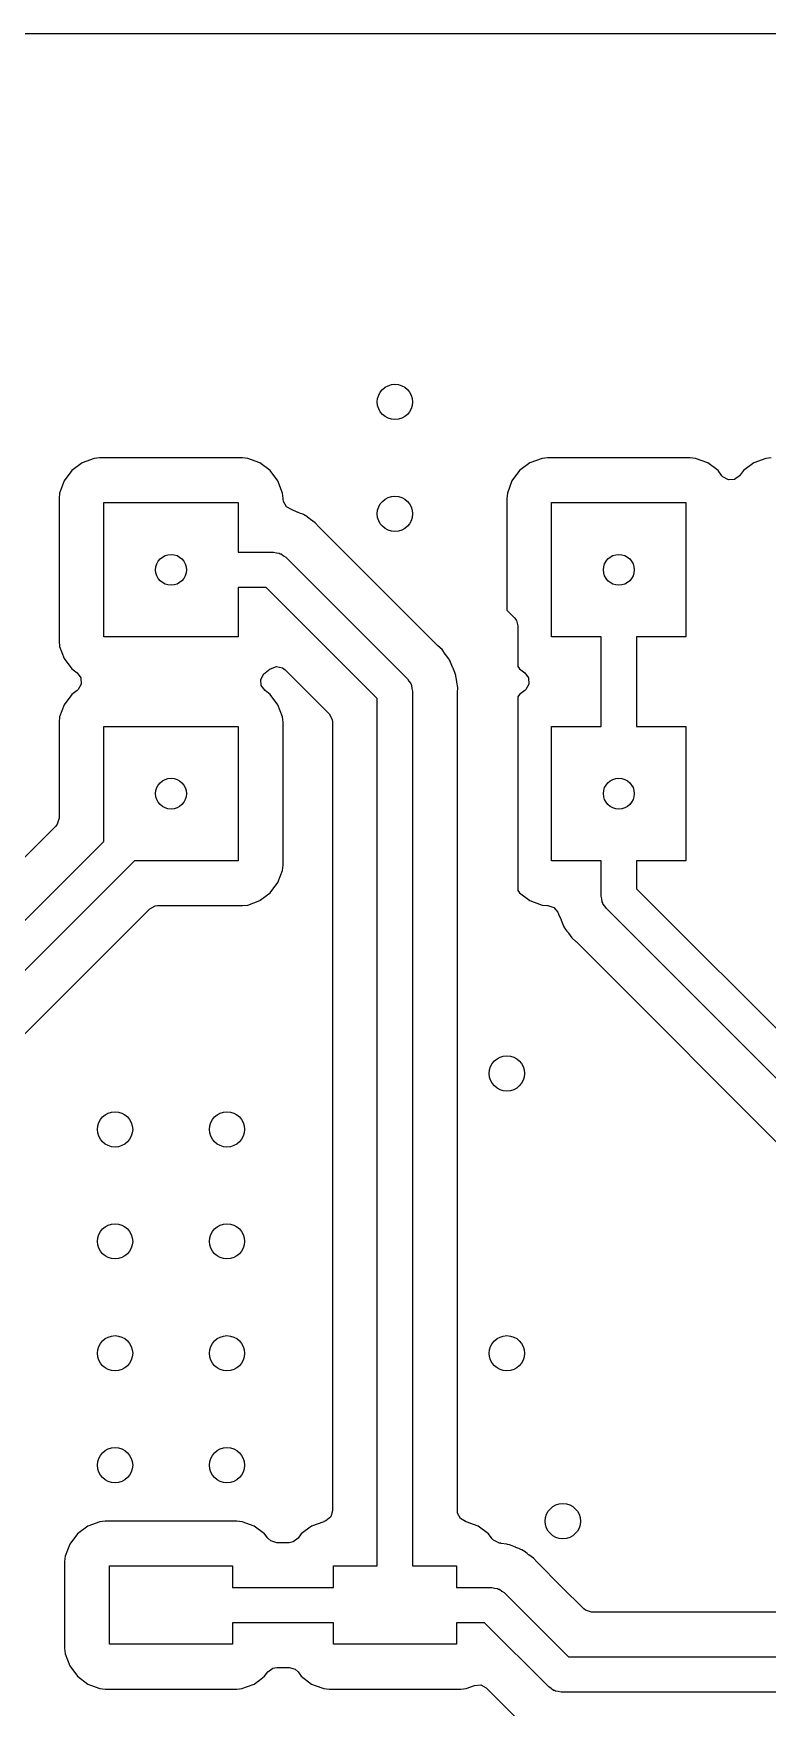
# Model space of a CAD drawing. Extents: x 0.01 to 3.19, y 0.01 to 3.99.
# Drawn here: x 1.514 to 1.841, y 3.242 to 3.99 of the extents above; entities that cross this region are included whole.
import ezdxf

# ---------------------------------------------------------------- set-up
doc = ezdxf.new("R2010")
doc.units = 0
doc.header["$MEASUREMENT"] = 0
doc.layers.add('BLACK', color=7, linetype='CONTINUOUS')

msp = doc.modelspace()

# ---------------------------------------------------------------- linework, layer by layer
at = {"layer": 'BLACK', "linetype": 'CONTINUOUS'}
for p, q in [((0.015374, 3.98959), (3.18463, 3.98959)), ((1.5407, 3.79976), (1.53531, 3.79775)), ((1.54308, 3.80002), (1.5407, 3.79976)), ((1.5407, 3.79976), (1.5407, 3.79976)), ((1.54309, 3.80002), (1.54308, 3.80002)), ((1.60691, 3.80002), (1.54309, 3.80002)), ((1.60692, 3.80002), (1.60691, 3.80002)), ((1.6093, 3.79976), (1.60692, 3.80002)), ((1.61469, 3.79775), (1.6093, 3.79976)), ((1.6093, 3.79976), (1.6093, 3.79976)), ((1.7407, 3.79976), (1.73531, 3.79775)), ((1.74308, 3.80002), (1.7407, 3.79976)), ((1.7407, 3.79976), (1.7407, 3.79976)), ((1.74309, 3.80002), (1.74308, 3.80002)), ((1.80691, 3.80002), (1.74309, 3.80002)), ((1.80692, 3.80002), (1.80691, 3.80002)), ((1.8093, 3.79976), (1.80692, 3.80002)), ((1.81469, 3.79775), (1.8093, 3.79976)), ((1.8093, 3.79976), (1.8093, 3.79976)), ((1.8407, 3.79976), (1.83531, 3.79775)), ((1.84308, 3.80002), (1.8407, 3.79976)), ((1.8407, 3.79976), (1.8407, 3.79976)), ((1.5307, 3.7943), (1.52725, 3.78969)), ((1.53531, 3.79775), (1.5307, 3.7943)), ((1.53531, 3.79775), (1.53531, 3.79775)), ((1.6193, 3.7943), (1.61469, 3.79775)), ((1.61469, 3.79775), (1.61469, 3.79775)), ((1.62275, 3.78969), (1.6193, 3.7943)), ((1.7307, 3.7943), (1.72725, 3.78969)), ((1.73531, 3.79775), (1.7307, 3.7943)), ((1.73531, 3.79775), (1.73531, 3.79775)), ((1.8193, 3.7943), (1.81469, 3.79775)), ((1.81469, 3.79775), (1.81469, 3.79775)), ((1.82103, 3.79199), (1.8193, 3.7943)), ((1.82149, 3.79146), (1.82103, 3.79199)), ((1.82897, 3.79199), (1.82673, 3.79032)), ((1.8307, 3.7943), (1.82897, 3.79199)), ((1.83531, 3.79775), (1.8307, 3.7943)), ((1.83531, 3.79775), (1.83531, 3.79775)), ((1.52524, 3.7843), (1.52498, 3.78192)), ((1.52725, 3.78969), (1.52524, 3.7843)), ((1.52524, 3.7843), (1.52524, 3.7843)), ((1.52725, 3.78969), (1.52725, 3.78969)), ((1.62476, 3.7843), (1.62275, 3.78969)), ((1.62275, 3.78969), (1.62275, 3.78969)), ((1.62502, 3.78192), (1.62476, 3.7843)), ((1.62476, 3.7843), (1.62476, 3.7843)), ((1.72524, 3.7843), (1.72498, 3.78192)), ((1.72725, 3.78969), (1.72524, 3.7843)), ((1.72524, 3.7843), (1.72524, 3.7843)), ((1.72725, 3.78969), (1.72725, 3.78969)), ((1.82395, 3.79012), (1.82149, 3.79146)), ((1.82673, 3.79032), (1.82395, 3.79012)), ((1.52498, 3.78192), (1.52498, 3.71808)), ((1.545, 3.72), (1.545, 3.78)), ((1.545, 3.78), (1.605, 3.78)), ((1.605, 3.78), (1.605, 3.75787)), ((1.62502, 3.78191), (1.62502, 3.78192)), ((1.62502, 3.78171), (1.62502, 3.78191)), ((1.62517, 3.7805), (1.62502, 3.78171)), ((1.62659, 3.77809), (1.62517, 3.7805)), ((1.62883, 3.77696), (1.62659, 3.77809)), ((1.62882, 3.77692), (1.62883, 3.77696)), ((1.62907, 3.77684), (1.62882, 3.77692)), ((1.62909, 3.77683), (1.62907, 3.77684)), ((1.62911, 3.77683), (1.62909, 3.77683)), ((1.63136, 3.77581), (1.62911, 3.77683)), ((1.62911, 3.77683), (1.62911, 3.77683)), ((1.62911, 3.77683), (1.62911, 3.77683)), ((1.72498, 3.78192), (1.72498, 3.73198)), ((1.745, 3.72), (1.745, 3.78)), ((1.745, 3.78), (1.805, 3.78)), ((1.805, 3.78), (1.805, 3.72)), ((1.6315, 3.77576), (1.63136, 3.77581)), ((1.6329, 3.77522), (1.6315, 3.77576)), ((1.63381, 3.77488), (1.6329, 3.77522)), ((1.63414, 3.77465), (1.63381, 3.77488)), ((1.63492, 3.77421), (1.63414, 3.77465)), ((1.63528, 3.77405), (1.63492, 3.77421)), ((1.6365, 3.77309), (1.63528, 3.77405)), ((1.63528, 3.77405), (1.63528, 3.77405)), ((1.63723, 3.77252), (1.6365, 3.77309)), ((1.63735, 3.77243), (1.63723, 3.77252)), ((1.63938, 3.77103), (1.63735, 3.77243)), ((1.64102, 3.76918), (1.63938, 3.77103)), ((1.63938, 3.77103), (1.63938, 3.77103)), ((1.63938, 3.77103), (1.63938, 3.77103)), ((1.64112, 3.76908), (1.64102, 3.76918)), ((1.69407, 3.71612), (1.64112, 3.76908)), ((1.605, 3.75787), (1.62075, 3.75787)), ((1.62075, 3.75787), (1.62204, 3.75758)), ((1.62204, 3.75758), (1.62335, 3.75743)), ((1.62335, 3.75743), (1.62373, 3.75719)), ((1.62373, 3.75719), (1.62416, 3.75709)), ((1.62416, 3.75709), (1.6252, 3.75627)), ((1.6252, 3.75627), (1.62632, 3.75557)), ((1.62632, 3.75557), (1.68057, 3.70132)), ((1.61749, 3.74213), (1.605, 3.74213)), ((1.605, 3.74213), (1.605, 3.72)), ((1.66713, 3.69249), (1.61749, 3.74213)), ((1.72498, 3.73198), (1.72848, 3.72848)), ((1.72848, 3.72848), (1.72901, 3.72778)), ((1.72901, 3.72778), (1.72914, 3.72766)), ((1.72914, 3.72766), (1.72917, 3.72756)), ((1.72917, 3.72756), (1.72932, 3.72736)), ((1.72932, 3.72736), (1.72958, 3.72617)), ((1.72958, 3.72617), (1.72992, 3.725)), ((1.72992, 3.725), (1.72992, 3.70674)), ((1.52498, 3.71808), (1.52524, 3.7157)), ((1.605, 3.72), (1.545, 3.72)), ((1.76713, 3.72), (1.745, 3.72)), ((1.76713, 3.68), (1.76713, 3.72)), ((1.805, 3.72), (1.78287, 3.72)), ((1.78287, 3.72), (1.78287, 3.68)), ((1.52524, 3.7157), (1.52524, 3.7157)), ((1.52524, 3.7157), (1.52725, 3.71031)), ((1.52725, 3.71031), (1.52725, 3.71031)), ((1.52725, 3.71031), (1.5307, 3.7057)), ((1.69418, 3.71602), (1.69407, 3.71612)), ((1.69603, 3.71438), (1.69418, 3.71602)), ((1.69743, 3.71235), (1.69603, 3.71438)), ((1.69752, 3.71223), (1.69743, 3.71235)), ((1.69905, 3.71028), (1.69752, 3.71223)), ((1.69921, 3.70992), (1.69905, 3.71028)), ((1.69965, 3.70914), (1.69921, 3.70992)), ((1.5307, 3.7057), (1.53301, 3.70397)), ((1.53301, 3.70397), (1.53468, 3.70173)), ((1.61512, 3.70105), (1.61646, 3.70351)), ((1.61646, 3.70351), (1.61699, 3.70397)), ((1.61699, 3.70397), (1.6193, 3.7057)), ((1.6193, 3.7057), (1.61946, 3.70582)), ((1.6193, 3.7057), (1.6193, 3.7057)), ((1.61946, 3.70582), (1.62208, 3.7068)), ((1.62208, 3.7068), (1.62481, 3.7062)), ((1.62481, 3.7062), (1.62594, 3.70536)), ((1.62594, 3.70536), (1.64565, 3.68565)), ((1.69988, 3.70881), (1.69965, 3.70914)), ((1.70076, 3.7065), (1.69988, 3.70881)), ((1.69988, 3.70881), (1.69988, 3.70881)), ((1.70081, 3.70636), (1.70076, 3.7065)), ((1.70183, 3.70411), (1.70081, 3.70636)), ((1.7019, 3.70371), (1.70183, 3.70411)), ((1.70214, 3.70285), (1.7019, 3.70371)), ((1.70228, 3.70247), (1.70214, 3.70285)), ((1.70245, 3.70105), (1.70228, 3.70247)), ((1.72992, 3.70674), (1.7307, 3.7057)), ((1.7307, 3.7057), (1.73301, 3.70397)), ((1.73301, 3.70397), (1.73468, 3.70173)), ((1.53301, 3.69603), (1.5307, 3.6943)), ((1.53354, 3.69649), (1.53301, 3.69603)), ((1.53488, 3.69895), (1.53354, 3.69649)), ((1.53468, 3.70173), (1.53488, 3.69895)), ((1.61532, 3.69827), (1.61512, 3.70105)), ((1.61699, 3.69603), (1.61532, 3.69827)), ((1.6193, 3.6943), (1.61699, 3.69603)), ((1.68057, 3.70132), (1.68127, 3.7002)), ((1.68127, 3.7002), (1.68209, 3.69916)), ((1.68209, 3.69916), (1.68219, 3.69873)), ((1.68219, 3.69873), (1.68243, 3.69835)), ((1.68243, 3.69835), (1.68258, 3.69704)), ((1.68258, 3.69704), (1.68287, 3.69575)), ((1.68287, 3.69575), (1.68287, 3.32075)), ((1.70258, 3.70002), (1.70245, 3.70105)), ((1.7026, 3.69987), (1.70258, 3.70002)), ((1.70305, 3.69744), (1.7026, 3.69987)), ((1.70289, 3.69483), (1.7029, 3.69498)), ((1.70289, 3.32961), (1.70289, 3.69483)), ((1.7029, 3.69498), (1.70305, 3.69744)), ((1.73301, 3.69603), (1.7307, 3.6943)), ((1.73354, 3.69649), (1.73301, 3.69603)), ((1.73488, 3.69895), (1.73354, 3.69649)), ((1.73468, 3.70173), (1.73488, 3.69895)), ((1.52725, 3.68969), (1.52524, 3.6843)), ((1.5307, 3.6943), (1.52725, 3.68969)), ((1.52725, 3.68969), (1.52725, 3.68969)), ((1.62275, 3.68969), (1.6193, 3.6943)), ((1.62476, 3.6843), (1.62275, 3.68969)), ((1.62275, 3.68969), (1.62275, 3.68969)), ((1.66713, 3.32075), (1.66713, 3.69249)), ((1.7307, 3.6943), (1.72992, 3.69326)), ((1.72992, 3.69326), (1.72992, 3.60674)), ((1.52524, 3.6843), (1.52498, 3.68192)), ((1.52498, 3.68192), (1.52498, 3.63898)), ((1.52524, 3.6843), (1.52524, 3.6843)), ((1.545, 3.62864), (1.545, 3.68)), ((1.545, 3.68), (1.605, 3.68)), ((1.605, 3.68), (1.605, 3.62)), ((1.62488, 3.68319), (1.62476, 3.6843)), ((1.62476, 3.6843), (1.62476, 3.6843)), ((1.62502, 3.68191), (1.62488, 3.68319)), ((1.62502, 3.61809), (1.62502, 3.68191)), ((1.64565, 3.68565), (1.64699, 3.68319)), ((1.64699, 3.68319), (1.64711, 3.68214)), ((1.64711, 3.68214), (1.64711, 3.32961)), ((1.745, 3.62), (1.745, 3.68)), ((1.745, 3.68), (1.76713, 3.68)), ((1.78287, 3.68), (1.805, 3.68)), ((1.805, 3.68), (1.805, 3.62)), ((1.52353, 3.63548), (1.41202, 3.52397)), ((1.52419, 3.6363), (1.52353, 3.63548)), ((1.52498, 3.63898), (1.52419, 3.6363)), ((1.41886, 3.5025), (1.545, 3.62864)), ((1.55864, 3.62), (1.43, 3.49136)), ((1.605, 3.62), (1.55864, 3.62)), ((1.76713, 3.62), (1.745, 3.62)), ((1.76713, 3.60425), (1.76713, 3.62)), ((1.805, 3.62), (1.78287, 3.62)), ((1.78287, 3.62), (1.78287, 3.60751)), ((1.62275, 3.61031), (1.62476, 3.6157)), ((1.62476, 3.6157), (1.62502, 3.61809)), ((1.61486, 3.60237), (1.6193, 3.6057)), ((1.6193, 3.6057), (1.62275, 3.61031)), ((1.62275, 3.61031), (1.62275, 3.61031)), ((1.62275, 3.61031), (1.62275, 3.61031)), ((1.72992, 3.60674), (1.7307, 3.6057)), ((1.7307, 3.6057), (1.73531, 3.60225)), ((1.78287, 3.60751), (1.88114, 3.50925)), ((1.45147, 3.48453), (1.56548, 3.59853)), ((1.56548, 3.59853), (1.56793, 3.59987)), ((1.56793, 3.59987), (1.56898, 3.59998)), ((1.56898, 3.59998), (1.60691, 3.59998)), ((1.60691, 3.59998), (1.60691, 3.59998)), ((1.60691, 3.59998), (1.60692, 3.59998)), ((1.60692, 3.59998), (1.6093, 3.60024)), ((1.60692, 3.59998), (1.60692, 3.59998)), ((1.6093, 3.60024), (1.61469, 3.60225)), ((1.6093, 3.60024), (1.6093, 3.60024)), ((1.6093, 3.60024), (1.6093, 3.60024)), ((1.61469, 3.60225), (1.61486, 3.60237)), ((1.73531, 3.60225), (1.73531, 3.60225)), ((1.73531, 3.60225), (1.73531, 3.60225)), ((1.73531, 3.60225), (1.73712, 3.60157)), ((1.73712, 3.60157), (1.7407, 3.60024)), ((1.7407, 3.60024), (1.7407, 3.60024)), ((1.7407, 3.60024), (1.74308, 3.59998)), ((1.74308, 3.59998), (1.74308, 3.59998)), ((1.74308, 3.59998), (1.74309, 3.59998)), ((1.74309, 3.59998), (1.74329, 3.59998)), ((1.74329, 3.59998), (1.74597, 3.59919)), ((1.74597, 3.59919), (1.7478, 3.59708)), ((1.76742, 3.60296), (1.76713, 3.60425)), ((1.76757, 3.60165), (1.76742, 3.60296)), ((1.76781, 3.60127), (1.76757, 3.60165)), ((1.76791, 3.60084), (1.76781, 3.60127)), ((1.76873, 3.5998), (1.76791, 3.60084)), ((1.76943, 3.59868), (1.76873, 3.5998)), ((1.87231, 3.49581), (1.76943, 3.59868)), ((1.7478, 3.59708), (1.74817, 3.59591)), ((1.74817, 3.59591), (1.74817, 3.59589)), ((1.74817, 3.59589), (1.74919, 3.59364)), ((1.74919, 3.59364), (1.74924, 3.5935)), ((1.74924, 3.5935), (1.74926, 3.59345)), ((1.74926, 3.59345), (1.75012, 3.59119)), ((1.75012, 3.59119), (1.75035, 3.59086)), ((1.75035, 3.59086), (1.75079, 3.59008)), ((1.75079, 3.59008), (1.75087, 3.5899)), ((1.75087, 3.5899), (1.75095, 3.58972)), ((1.75095, 3.58972), (1.75182, 3.58861)), ((1.75182, 3.58861), (1.75248, 3.58777)), ((1.75248, 3.58777), (1.75257, 3.58765)), ((1.75257, 3.58765), (1.75397, 3.58562)), ((1.75397, 3.58562), (1.75397, 3.58562)), ((1.75397, 3.58562), (1.75397, 3.58562)), ((1.75397, 3.58562), (1.75582, 3.58398)), ((1.75582, 3.58398), (1.75592, 3.58388)), ((1.75592, 3.58388), (1.8575, 3.4823)), ((1.64711, 3.32961), (1.64632, 3.32693)), ((1.70299, 3.32864), (1.70289, 3.32961)), ((1.70428, 3.32617), (1.70299, 3.32864)), ((1.53781, 3.32275), (1.5332, 3.3193)), ((1.5432, 3.32476), (1.53781, 3.32275)), ((1.53781, 3.32275), (1.53781, 3.32275)), ((1.54558, 3.32502), (1.5432, 3.32476)), ((1.5432, 3.32476), (1.5432, 3.32476)), ((1.54559, 3.32502), (1.54558, 3.32502)), ((1.60441, 3.32502), (1.54559, 3.32502)), ((1.60442, 3.32502), (1.60441, 3.32502)), ((1.6068, 3.32476), (1.60442, 3.32502)), ((1.61219, 3.32275), (1.6068, 3.32476)), ((1.6068, 3.32476), (1.6068, 3.32476)), ((1.6168, 3.3193), (1.61219, 3.32275)), ((1.61219, 3.32275), (1.61219, 3.32275)), ((1.63781, 3.32275), (1.6332, 3.3193)), ((1.6432, 3.32476), (1.63781, 3.32275)), ((1.63781, 3.32275), (1.63781, 3.32275)), ((1.64329, 3.32478), (1.6432, 3.32476)), ((1.64421, 3.3251), (1.64329, 3.32478)), ((1.64632, 3.32693), (1.64421, 3.3251)), ((1.66713, 3.305), (1.66713, 3.32075)), ((1.68287, 3.32075), (1.68287, 3.305)), ((1.70652, 3.3249), (1.70428, 3.32617)), ((1.70651, 3.32487), (1.70652, 3.3249)), ((1.70665, 3.32482), (1.70651, 3.32487)), ((1.70671, 3.32478), (1.70665, 3.32482)), ((1.7068, 3.32476), (1.70671, 3.32478)), ((1.71219, 3.32275), (1.7068, 3.32476)), ((1.7168, 3.3193), (1.71219, 3.32275)), ((1.71219, 3.32275), (1.71219, 3.32275)), ((1.52975, 3.31469), (1.52774, 3.3093)), ((1.5332, 3.3193), (1.52975, 3.31469)), ((1.52975, 3.31469), (1.52975, 3.31469)), ((1.61824, 3.31738), (1.6168, 3.3193)), ((1.61953, 3.31618), (1.61824, 3.31738)), ((1.62221, 3.31539), (1.61953, 3.31618)), ((1.62779, 3.31539), (1.62221, 3.31539)), ((1.62952, 3.31571), (1.62779, 3.31539)), ((1.63176, 3.31738), (1.62952, 3.31571)), ((1.6332, 3.3193), (1.63176, 3.31738)), ((1.71839, 3.31717), (1.7168, 3.3193)), ((1.71898, 3.31653), (1.71839, 3.31717)), ((1.72147, 3.31527), (1.71898, 3.31653)), ((1.7216, 3.31524), (1.72147, 3.31527)), ((1.72237, 3.3151), (1.7216, 3.31524)), ((1.72252, 3.31508), (1.72237, 3.3151)), ((1.72497, 3.31478), (1.72252, 3.31508)), ((1.72535, 3.31464), (1.72497, 3.31478)), ((1.72497, 3.31478), (1.72497, 3.31478)), ((1.72497, 3.31478), (1.72497, 3.31478)), ((1.72497, 3.31478), (1.72497, 3.31478)), ((1.72621, 3.3144), (1.72535, 3.31464)), ((1.72661, 3.31433), (1.72621, 3.3144)), ((1.72886, 3.31331), (1.72661, 3.31433)), ((1.72661, 3.31433), (1.72661, 3.31433)), ((1.72661, 3.31433), (1.72661, 3.31433)), ((1.729, 3.31326), (1.72886, 3.31331)), ((1.7304, 3.31272), (1.729, 3.31326)), ((1.52774, 3.3093), (1.52748, 3.30692)), ((1.52748, 3.30692), (1.52748, 3.26808)), ((1.52774, 3.3093), (1.52774, 3.3093)), ((1.73131, 3.31238), (1.7304, 3.31272)), ((1.73164, 3.31215), (1.73131, 3.31238)), ((1.73242, 3.31171), (1.73164, 3.31215)), ((1.73278, 3.31155), (1.73242, 3.31171)), ((1.734, 3.31059), (1.73278, 3.31155)), ((1.73278, 3.31155), (1.73278, 3.31155)), ((1.73473, 3.31002), (1.734, 3.31059)), ((1.73485, 3.30993), (1.73473, 3.31002)), ((1.73688, 3.30853), (1.73485, 3.30993)), ((1.73852, 3.30668), (1.73688, 3.30853)), ((1.73688, 3.30853), (1.73688, 3.30853)), ((1.73688, 3.30853), (1.73688, 3.30853)), ((1.73862, 3.30658), (1.73852, 3.30668)), ((1.74932, 3.29587), (1.73862, 3.30658)), ((1.5475, 3.27), (1.5475, 3.305)), ((1.5475, 3.305), (1.6025, 3.305)), ((1.6025, 3.305), (1.6025, 3.29537)), ((1.6475, 3.29537), (1.6475, 3.305)), ((1.6475, 3.305), (1.66713, 3.305)), ((1.68287, 3.305), (1.7025, 3.305)), ((1.7025, 3.305), (1.7025, 3.29537)), ((1.6025, 3.29537), (1.6475, 3.29537)), ((1.7025, 3.29537), (1.71825, 3.29537)), ((1.71825, 3.29537), (1.71954, 3.29508)), ((1.71954, 3.29508), (1.72085, 3.29493)), ((1.72085, 3.29493), (1.72123, 3.29469)), ((1.72123, 3.29469), (1.72166, 3.29459)), ((1.72166, 3.29459), (1.7227, 3.29377)), ((1.7227, 3.29377), (1.72382, 3.29307)), ((1.72382, 3.29307), (1.75251, 3.26437)), ((1.75935, 3.28584), (1.74932, 3.29587)), ((1.76018, 3.28518), (1.75935, 3.28584)), ((1.76286, 3.28439), (1.76018, 3.28518)), ((1.84913, 3.28439), (1.76286, 3.28439)), ((1.6475, 3.27963), (1.6025, 3.27963)), ((1.6025, 3.27963), (1.6025, 3.27)), ((1.6475, 3.27), (1.6475, 3.27963)), ((1.71499, 3.27963), (1.7025, 3.27963)), ((1.7025, 3.27963), (1.7025, 3.27)), ((1.74368, 3.25093), (1.71499, 3.27963)), ((1.52748, 3.26808), (1.52774, 3.2657)), ((1.6025, 3.27), (1.5475, 3.27)), ((1.7025, 3.27), (1.6475, 3.27)), ((1.52774, 3.2657), (1.52774, 3.2657)), ((1.52774, 3.2657), (1.52975, 3.26031)), ((1.75251, 3.26437), (1.95531, 3.26437)), ((1.52975, 3.26031), (1.52975, 3.26031)), ((1.52975, 3.26031), (1.5332, 3.2557)), ((1.5332, 3.2557), (1.53781, 3.25225)), ((1.61219, 3.25225), (1.61449, 3.25397)), ((1.61449, 3.25397), (1.6168, 3.2557)), ((1.6168, 3.2557), (1.61824, 3.25762)), ((1.61824, 3.25762), (1.62048, 3.25929)), ((1.62048, 3.25929), (1.62221, 3.25961)), ((1.62221, 3.25961), (1.62779, 3.25961)), ((1.62779, 3.25961), (1.63047, 3.25882)), ((1.63047, 3.25882), (1.63176, 3.25762)), ((1.63176, 3.25762), (1.6332, 3.2557)), ((1.6332, 3.2557), (1.63781, 3.25225)), ((1.53781, 3.25225), (1.53781, 3.25225)), ((1.53781, 3.25225), (1.53781, 3.25225)), ((1.53781, 3.25225), (1.53944, 3.25164)), ((1.53944, 3.25164), (1.5432, 3.25024)), ((1.5432, 3.25024), (1.5432, 3.25024)), ((1.5432, 3.25024), (1.54558, 3.24998)), ((1.54558, 3.24998), (1.54558, 3.24998)), ((1.54558, 3.24998), (1.54559, 3.24998)), ((1.54559, 3.24998), (1.54559, 3.24998)), ((1.54559, 3.24998), (1.60441, 3.24998)), ((1.60441, 3.24998), (1.60441, 3.24998)), ((1.60441, 3.24998), (1.60442, 3.24998)), ((1.60442, 3.24998), (1.6068, 3.25024)), ((1.60442, 3.24998), (1.60442, 3.24998)), ((1.6068, 3.25024), (1.6071, 3.25035)), ((1.6068, 3.25024), (1.6068, 3.25024)), ((1.6068, 3.25024), (1.6068, 3.25024)), ((1.6071, 3.25035), (1.60872, 3.25095)), ((1.60872, 3.25095), (1.61219, 3.25225)), ((1.63781, 3.25225), (1.63781, 3.25225)), ((1.63781, 3.25225), (1.63781, 3.25225)), ((1.63781, 3.25225), (1.63944, 3.25164)), ((1.63944, 3.25164), (1.6432, 3.25024)), ((1.6432, 3.25024), (1.6432, 3.25024)), ((1.6432, 3.25024), (1.64558, 3.24998)), ((1.64558, 3.24998), (1.64558, 3.24998)), ((1.64558, 3.24998), (1.64559, 3.24998)), ((1.64559, 3.24998), (1.64559, 3.24998)), ((1.64559, 3.24998), (1.70441, 3.24998)), ((1.70441, 3.24998), (1.70441, 3.24998)), ((1.70441, 3.24998), (1.70442, 3.24998)), ((1.70442, 3.24998), (1.7068, 3.25024)), ((1.70442, 3.24998), (1.70442, 3.24998)), ((1.7068, 3.25024), (1.71056, 3.25164)), ((1.7068, 3.25024), (1.7068, 3.25024)), ((1.7068, 3.25024), (1.7068, 3.25024)), ((1.7068, 3.25024), (1.7068, 3.25024)), ((1.71056, 3.25164), (1.71335, 3.25184)), ((1.71335, 3.25184), (1.7158, 3.2505)), ((1.7158, 3.2505), (1.72888, 3.23742)), ((1.7448, 3.25023), (1.74368, 3.25093)), ((1.74584, 3.2494), (1.7448, 3.25023)), ((1.74627, 3.2493), (1.74584, 3.2494)), ((1.74665, 3.24906), (1.74627, 3.2493)), ((1.74796, 3.24892), (1.74665, 3.24906)), ((1.74925, 3.24862), (1.74796, 3.24892)), ((1.95531, 3.24862), (1.74925, 3.24862))]:
    msp.add_line(p, q, dxfattribs=at)
at = {"layer": 'BLACK'}
for centre, radius in [((1.675, 3.825), 0.007874), ((1.675, 3.775), 0.007874), ((1.575, 3.75), 0.00689), ((1.775, 3.75), 0.00689), ((1.575, 3.65), 0.00689), ((1.775, 3.65), 0.00689), ((1.725, 3.525), 0.007874), ((1.55, 3.5), 0.007874), ((1.6, 3.5), 0.007874), ((1.55, 3.45), 0.007874), ((1.6, 3.45), 0.007874), ((1.55, 3.4), 0.007874), ((1.6, 3.4), 0.007874), ((1.725, 3.4), 0.007874), ((1.55, 3.35), 0.007874), ((1.6, 3.35), 0.007874), ((1.75, 3.325), 0.007874)]:
    msp.add_circle(centre, radius, dxfattribs=at)

doc.saveas('drawing.dxf')
